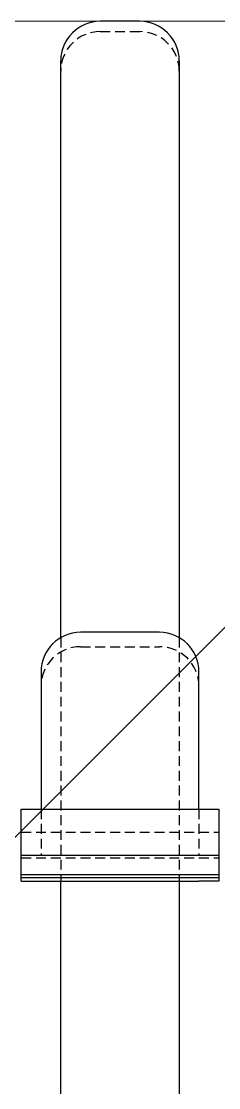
# Model space of a CAD drawing. Header units: inches. Extents: x 1 to 67, y 1 to 115.
# Drawn here: x 16.5 to 21.5, y 58 to 85 of the extents above; entities that cross this region are included whole.
import ezdxf

# ---------------------------------------------------------------- set-up
doc = ezdxf.new("R2010")
doc.units = ezdxf.units.IN
doc.header["$MEASUREMENT"] = 0
doc.linetypes.add('Amconstr', pattern=[9999, 9999, 0])
doc.linetypes.add('HIDDEN', pattern=[0.375, 0.25, -0.125])
doc.layers.add('AM_CL', color=1, linetype='Amconstr', lineweight=15)
doc.layers.add('Hidden', color=140, linetype='HIDDEN')

msp = doc.modelspace()

# ---------------------------------------------------------------- linework, layer by layer
for p, q in [((17.5, 69.39717), (17.5, 84)), ((20.5, 84), (20.5, 69.39717)), ((20, 69.53115), (18, 69.53115)), ((17, 68.53115), (17, 65.05226)), ((21, 65.05226), (21, 68.53115)), ((16.5, 65.05226), (21.5, 65.05226)), ((16.5, 63.22956), (16.5, 65.05226)), ((21.5, 65.05226), (21.5, 63.22956)), ((16.5, 63.88903), (21.5, 63.88903)), ((16.5, 63.39442), (21.5, 63.39442)), ((16.5, 63.32115), (21.5, 63.32115)), ((16.5, 63.22956), (17, 63.22956)), ((17, 63.22956), (21, 63.22956)), ((17.5, 49.3728), (17.5, 63.22956)), ((20.5, 63.22956), (20.5, 49.3728)), ((21.5, 63.22956), (21, 63.22956))]:
    msp.add_line(p, q)
msp.add_lwpolyline([(20.5, 84, 0.41421356), (19.5, 85), (18.5, 85, 0.41421356), (17.5, 84)], format="xyb")
for centre, start, end in [((18, 68.53115), 90, 180), ((20, 68.53115), 0, 90)]:
    msp.add_arc(centre, 1, start, end)
at = {"layer": 'AM_CL'}
for p, direction in [((37, 85), (0.70710678, 0.70710678)), ((1, 1.91298), (0, 1)), ((4, 16.11416), (0, 1)), ((34, 55.29399), (0, 1)), ((37, 1), (0, 1)), ((18.5, 85), (1, 0))]:
    msp.add_xline(p, direction, dxfattribs=at)
at = {"layer": 'Hidden'}
for p, q in [((18.5, 84.74074), (19.5, 84.74074)), ((17.5, 83.74074), (17.5, 83.74074)), ((20.5, 83.74074), (20.5, 83.74074)), ((17.5, 69.39717), (17.5, 63.22956)), ((20.5, 69.39717), (20.5, 63.22956)), ((18, 69.16478), (20, 69.16478)), ((17, 68.16478), (17, 68.16478)), ((21, 68.16478), (21, 68.16478)), ((17, 65.05226), (17, 63.88903)), ((21, 65.05226), (21, 63.88903)), ((16.5, 64.46606), (21.5, 64.46606)), ((16.5, 63.81575), (21.5, 63.81575))]:
    msp.add_line(p, q, dxfattribs=at)
for centre, start, end in [((18.5, 83.74074), 90, 180), ((19.5, 83.74074), 0, 90), ((18, 68.16478), 90, 180), ((20, 68.16478), 0, 90)]:
    msp.add_arc(centre, 1, start, end, dxfattribs=at)

doc.saveas('drawing.dxf')
